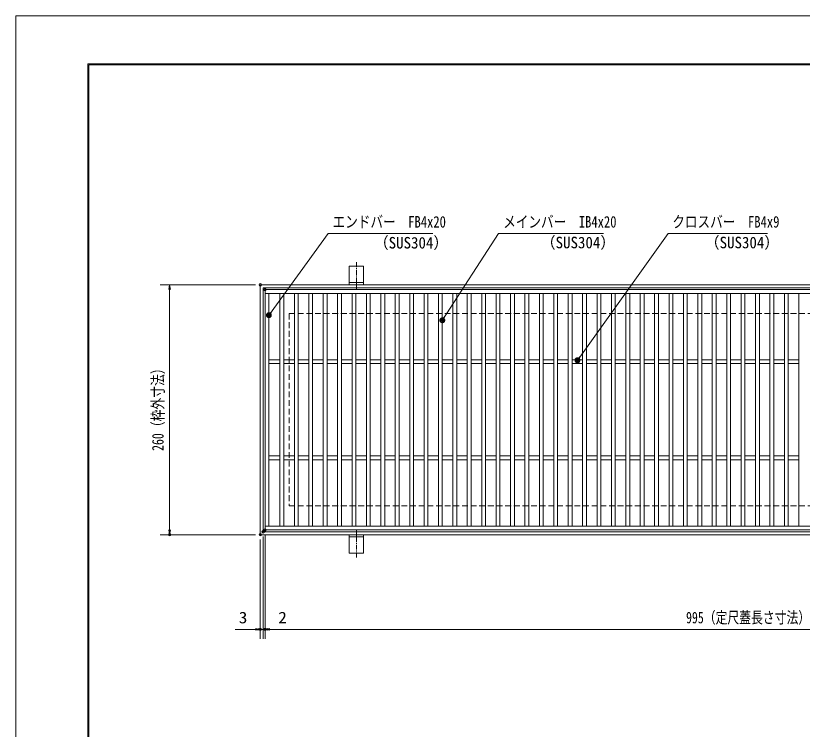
# Model space of a CAD drawing. Units: millimetres, scale not verified. Extents: x -1050 to 1050, y -742 to 742.
# Drawn here: x -1050 to -231, y 0 to 742 of the extents above; entities that cross this region are included whole.
import ezdxf
from ezdxf.enums import TextEntityAlignment as Align

# ---------------------------------------------------------------- set-up
doc = ezdxf.new("R2010")
doc.units = ezdxf.units.MM
doc.header["$LTSCALE"] = 5
doc.header["$PDMODE"] = 32
doc.header["$PDSIZE"] = 2.5
doc.linetypes.add('CHAIN1', pattern=[8, 5, -1, 1, -1])
doc.linetypes.add('DASHED1', pattern=[1.8, 1.2, -0.6])
for name, color, linetype, lineweight in [('0-0_7-図\u3000枠', 4, 'Continuous', 9), ('0-1_寸法注釈', 2, 'Continuous', 9), ('0-2_0', 2, 'Continuous', 9), ('0-3_DEFPOINTS', 134, 'Continuous', 9), ('0-4_アンカー', 7, 'Continuous', 9), ('0-5_枠', 7, 'Continuous', 9), ('0-6_蓋', 5, 'Continuous', 9), ('0-A_溝開口', 4, 'DASHED1', 9)]:
    doc.layers.add(name, color=color, linetype=linetype, lineweight=lineweight)
doc.styles.add('ＭＳ ゴシック', font='')
doc.styles.get('ＭＳ ゴシック').set_extended_font_data('MS Gothic')

# ---------------------------------------------------------------- blocks, each defined once
blk = doc.blocks.new('_OPEN')
at = {"layer": '0-2_0'}
blk.add_line((0, 0), (-5, 0), dxfattribs=at)
blk.add_lwpolyline([(-5, 0.833), (0, 0), (-5, -0.833)], dxfattribs=at)
blk = doc.blocks.new('A$C5D7C781A')
at = {"layer": '0-4_アンカー', "color": 6, "linetype": 'CHAIN1'}
blk.add_line((37.5, 140.11), (37.5, 0), dxfattribs=at)
at = {"layer": '0-4_アンカー'}
for p, q in [((0, 118.78), (0, 22.26)), ((0, 118.78), (75, 118.78)), ((75, 118.78), (75, 22.26)), ((75, 33.76), (0, 33.76)), ((0, 22.26), (75, 22.26))]:
    blk.add_line(p, q, dxfattribs=at)
blk = doc.blocks.new('_Dot')
at = {"layer": '0-2_0'}
for p, q in [((-2.5, 0), (-5, 0)), ((2.445, 0.5), (-2.445, 0.5)), ((1.997, 1.5), (-1.997, 1.5)), ((2.289, -0.995), (-2.289, -0.995)), ((1.499, -1.995), (-1.499, -1.995))]:
    blk.add_line(p, q, dxfattribs=at)
for points in [[(2.5, 0), (2.48, 0.313), (2.421, 0.622), (2.324, 0.92), (2.191, 1.204), (2.023, 1.469), (1.822, 1.711), (1.594, 1.926), (1.34, 2.111), (1.064, 2.262), (0.773, 2.378), (0.468, 2.456), (0.157, 2.495), (-0.157, 2.495), (-0.468, 2.456), (-0.773, 2.378), (-1.064, 2.262), (-1.34, 2.111), (-1.594, 1.926), (-1.822, 1.711), (-2.023, 1.469), (-2.191, 1.204), (-2.324, 0.92), (-2.421, 0.622), (-2.48, 0.313), (-2.5, 0), (0, 0)], [(-2.5, 0), (-2.48, -0.313), (-2.421, -0.622), (-2.324, -0.92), (-2.191, -1.204), (-2.023, -1.469), (-1.822, -1.711), (-1.594, -1.926), (-1.34, -2.111), (-1.064, -2.262), (-0.773, -2.378), (-0.468, -2.456), (-0.157, -2.495), (0.157, -2.495), (0.468, -2.456), (0.773, -2.378), (1.064, -2.262), (1.34, -2.111), (1.594, -1.926), (1.822, -1.711), (2.023, -1.469), (2.191, -1.204), (2.324, -0.92), (2.421, -0.622), (2.48, -0.313), (2.5, 0), (0, 0)]]:
    blk.add_lwpolyline(points, close=True, dxfattribs=at)

msp = doc.modelspace()

# ---------------------------------------------------------------- linework, layer by layer
at = {"layer": '0-0_7-図\u3000枠'}
for p, q in [((-975, -692.5), (-975, 692.5)), ((-973.75, -691.25), (-973.75, 691.25)), ((-973.75, 691.25), (998.75, 691.25))]:
    msp.add_line(p, q, dxfattribs=at)
msp.add_lwpolyline([(-975, 692.5), (1000, 692.5), (1000, -692.5)], dxfattribs=at)
at = {"layer": '0-1_寸法注釈'}
for p, q in [((-800.45, 462.475), (-899.809, 462.475)), ((-889.809, 457.475), (-889.809, 207.475)), ((-800.45, 202.475), (-899.809, 202.475)), ((-795.45, 197.475), (-795.45, 93.953)), ((-792.45, 200.475), (-792.45, 93.953)), ((-792.45, 200.475), (-792.45, 93.953)), ((-790.45, 202.475), (-790.45, 93.953)), ((-790.45, 202.475), (-790.45, 93.953)), ((-800.45, 103.953), (-821.563, 103.953)), ((-797.45, 103.953), (-802.45, 103.953)), ((-792.45, 103.953), (-795.45, 103.953)), ((-792.45, 103.953), (-790.45, 103.953)), ((-787.45, 103.953), (-782.45, 103.953)), ((-785.45, 103.953), (199.55, 103.953)), ((-785.45, 103.953), (-764.337, 103.953))]:
    msp.add_line(p, q, dxfattribs=at)
for points in [[(-615.707, 515.749), (-724.931, 515.749), (-785.857, 431.667)], [(-438.147, 515.749), (-547.371, 515.749), (-605.399, 426.411)], [(-267.513, 515.749), (-370.72, 515.749), (-464.681, 384.785)]]:
    msp.add_lwpolyline(points, dxfattribs=at)
at = {"layer": '0-3_DEFPOINTS'}
msp.add_lwpolyline([(-1050, -742.5), (-1050, 742.5), (1050, 742.5), (1050, -742.5)], close=True, dxfattribs=at)
for p in [(-795.45, 462.475), (-792.45, 205.475), (-790.45, 207.475), (-889.809, 202.475), (-795.45, 202.475), (-795.45, 202.475), (-795.45, 103.953), (-790.45, 103.953)]:
    msp.add_point(p, dxfattribs=at)
at = {"layer": '0-5_枠'}
for p, q in [((-795.45, 462.475), (409.55, 462.475)), ((-795.45, 462.475), (-795.45, 202.475)), ((-792.45, 459.475), (407.714, 459.475)), ((-792.45, 459.475), (-792.45, 205.475)), ((-792.45, 205.475), (411.386, 205.475)), ((-795.45, 202.475), (409.55, 202.475))]:
    msp.add_line(p, q, dxfattribs=at)
at = {"layer": '0-6_蓋'}
for p, q in [((204.55, 457.475), (-790.45, 457.475)), ((-790.45, 207.475), (-790.45, 457.475)), ((204.55, 453.475), (-790.45, 453.475)), ((-786.45, 211.475), (-786.45, 453.475)), ((-774.95, 453.475), (-774.95, 211.475)), ((-770.95, 453.475), (-770.95, 211.475)), ((-759.95, 453.475), (-759.95, 211.475)), ((-755.95, 453.475), (-755.95, 211.475)), ((-744.95, 453.475), (-744.95, 211.475)), ((-740.95, 453.475), (-740.95, 211.475)), ((-729.95, 453.475), (-729.95, 211.475)), ((-725.95, 453.475), (-725.95, 211.475)), ((-714.95, 453.475), (-714.95, 211.475)), ((-710.95, 453.475), (-710.95, 211.475)), ((-699.95, 453.475), (-699.95, 211.475)), ((-695.95, 453.475), (-695.95, 211.475)), ((-684.95, 453.475), (-684.95, 211.475)), ((-680.95, 453.475), (-680.95, 211.475)), ((-669.95, 453.475), (-669.95, 211.475)), ((-665.95, 453.475), (-665.95, 211.475)), ((-654.95, 453.475), (-654.95, 211.475)), ((-650.95, 453.475), (-650.95, 211.475)), ((-639.95, 453.475), (-639.95, 211.475)), ((-635.95, 453.475), (-635.95, 211.475)), ((-624.95, 453.475), (-624.95, 211.475)), ((-620.95, 453.475), (-620.95, 211.475)), ((-609.95, 453.475), (-609.95, 211.475)), ((-605.95, 453.475), (-605.95, 211.475)), ((-594.95, 453.475), (-594.95, 211.475)), ((-590.95, 453.475), (-590.95, 211.475)), ((-579.95, 453.475), (-579.95, 211.475)), ((-575.95, 453.475), (-575.95, 211.475)), ((-564.95, 453.475), (-564.95, 211.475)), ((-560.95, 453.475), (-560.95, 211.475)), ((-549.95, 453.475), (-549.95, 211.475)), ((-545.95, 453.475), (-545.95, 211.475)), ((-534.95, 453.475), (-534.95, 211.475)), ((-530.95, 453.475), (-530.95, 211.475)), ((-519.95, 453.475), (-519.95, 211.475)), ((-515.95, 453.475), (-515.95, 211.475)), ((-504.95, 453.475), (-504.95, 211.475)), ((-500.95, 453.475), (-500.95, 211.475)), ((-489.95, 453.475), (-489.95, 211.475)), ((-485.95, 453.475), (-485.95, 211.475)), ((-474.95, 453.475), (-474.95, 211.475)), ((-470.95, 453.475), (-470.95, 211.475)), ((-459.95, 453.475), (-459.95, 211.475)), ((-455.95, 453.475), (-455.95, 211.475)), ((-444.95, 453.475), (-444.95, 211.475)), ((-440.95, 453.475), (-440.95, 211.475)), ((-429.95, 453.475), (-429.95, 211.475)), ((-425.95, 453.475), (-425.95, 211.475)), ((-414.95, 453.475), (-414.95, 211.475)), ((-410.95, 453.475), (-410.95, 211.475)), ((-399.95, 453.475), (-399.95, 211.475)), ((-395.95, 453.475), (-395.95, 211.475)), ((-384.95, 453.475), (-384.95, 211.475)), ((-380.95, 453.475), (-380.95, 211.475)), ((-369.95, 453.475), (-369.95, 211.475)), ((-365.95, 453.475), (-365.95, 211.475)), ((-354.95, 453.475), (-354.95, 211.475)), ((-350.95, 453.475), (-350.95, 211.475)), ((-339.95, 453.475), (-339.95, 211.475)), ((-335.95, 453.475), (-335.95, 211.475)), ((-324.95, 453.475), (-324.95, 211.475)), ((-320.95, 453.475), (-320.95, 211.475)), ((-309.95, 453.475), (-309.95, 211.475)), ((-305.95, 453.475), (-305.95, 211.475)), ((-294.95, 453.475), (-294.95, 211.475)), ((-290.95, 453.475), (-290.95, 211.475)), ((-279.95, 453.475), (-279.95, 211.475)), ((-275.95, 453.475), (-275.95, 211.475)), ((-264.95, 453.475), (-264.95, 211.475)), ((-260.95, 453.475), (-260.95, 211.475)), ((-249.95, 453.475), (-249.95, 211.475)), ((-245.95, 453.475), (-245.95, 211.475)), ((-234.95, 453.475), (-234.95, 211.475)), ((-774.95, 384.475), (-786.45, 384.475)), ((-774.95, 380.475), (-786.45, 380.475)), ((-759.95, 384.475), (-770.95, 384.475)), ((-759.95, 380.475), (-770.95, 380.475)), ((-744.95, 384.475), (-755.95, 384.475)), ((-744.95, 380.475), (-755.95, 380.475)), ((-729.95, 384.475), (-740.95, 384.475)), ((-729.95, 380.475), (-740.95, 380.475)), ((-714.95, 384.475), (-725.95, 384.475)), ((-714.95, 380.475), (-725.95, 380.475)), ((-699.95, 384.475), (-710.95, 384.475)), ((-699.95, 380.475), (-710.95, 380.475)), ((-684.95, 384.475), (-695.95, 384.475)), ((-684.95, 380.475), (-695.95, 380.475)), ((-669.95, 384.475), (-680.95, 384.475)), ((-669.95, 380.475), (-680.95, 380.475)), ((-654.95, 384.475), (-665.95, 384.475)), ((-654.95, 380.475), (-665.95, 380.475)), ((-639.95, 384.475), (-650.95, 384.475)), ((-639.95, 380.475), (-650.95, 380.475)), ((-624.95, 384.475), (-635.95, 384.475)), ((-624.95, 380.475), (-635.95, 380.475)), ((-609.95, 384.475), (-620.95, 384.475)), ((-609.95, 380.475), (-620.95, 380.475)), ((-594.95, 384.475), (-605.95, 384.475)), ((-594.95, 380.475), (-605.95, 380.475)), ((-579.95, 384.475), (-590.95, 384.475)), ((-579.95, 380.475), (-590.95, 380.475)), ((-564.95, 384.475), (-575.95, 384.475)), ((-564.95, 380.475), (-575.95, 380.475)), ((-549.95, 384.475), (-560.95, 384.475)), ((-549.95, 380.475), (-560.95, 380.475)), ((-534.95, 384.475), (-545.95, 384.475)), ((-534.95, 380.475), (-545.95, 380.475)), ((-519.95, 384.475), (-530.95, 384.475)), ((-519.95, 380.475), (-530.95, 380.475)), ((-504.95, 384.475), (-515.95, 384.475)), ((-504.95, 380.475), (-515.95, 380.475)), ((-489.95, 384.475), (-500.95, 384.475)), ((-489.95, 380.475), (-500.95, 380.475)), ((-474.95, 384.475), (-485.95, 384.475)), ((-474.95, 380.475), (-485.95, 380.475)), ((-459.95, 384.475), (-470.95, 384.475)), ((-459.95, 380.475), (-470.95, 380.475)), ((-444.95, 384.475), (-455.95, 384.475)), ((-444.95, 380.475), (-455.95, 380.475)), ((-429.95, 384.475), (-440.95, 384.475)), ((-429.95, 380.475), (-440.95, 380.475)), ((-414.95, 384.475), (-425.95, 384.475)), ((-414.95, 380.475), (-425.95, 380.475)), ((-399.95, 384.475), (-410.95, 384.475)), ((-399.95, 380.475), (-410.95, 380.475)), ((-384.95, 384.475), (-395.95, 384.475)), ((-384.95, 380.475), (-395.95, 380.475)), ((-369.95, 384.475), (-380.95, 384.475)), ((-369.95, 380.475), (-380.95, 380.475)), ((-354.95, 384.475), (-365.95, 384.475)), ((-354.95, 380.475), (-365.95, 380.475)), ((-339.95, 384.475), (-350.95, 384.475)), ((-339.95, 380.475), (-350.95, 380.475)), ((-324.95, 384.475), (-335.95, 384.475)), ((-324.95, 380.475), (-335.95, 380.475)), ((-309.95, 384.475), (-320.95, 384.475)), ((-309.95, 380.475), (-320.95, 380.475)), ((-294.95, 384.475), (-305.95, 384.475)), ((-294.95, 380.475), (-305.95, 380.475)), ((-290.95, 384.475), (-279.95, 384.475)), ((-290.95, 380.475), (-279.95, 380.475)), ((-275.95, 384.475), (-264.95, 384.475)), ((-275.95, 380.475), (-264.95, 380.475)), ((-260.95, 384.475), (-249.95, 384.475)), ((-260.95, 380.475), (-249.95, 380.475)), ((-245.95, 384.475), (-234.95, 384.475)), ((-245.95, 380.475), (-234.95, 380.475)), ((-774.95, 284.475), (-786.45, 284.475)), ((-774.95, 280.475), (-786.45, 280.475)), ((-759.95, 284.475), (-770.95, 284.475)), ((-759.95, 280.475), (-770.95, 280.475)), ((-744.95, 284.475), (-755.95, 284.475)), ((-744.95, 280.475), (-755.95, 280.475)), ((-729.95, 284.475), (-740.95, 284.475)), ((-729.95, 280.475), (-740.95, 280.475)), ((-714.95, 284.475), (-725.95, 284.475)), ((-714.95, 280.475), (-725.95, 280.475)), ((-699.95, 284.475), (-710.95, 284.475)), ((-699.95, 280.475), (-710.95, 280.475)), ((-684.95, 284.475), (-695.95, 284.475)), ((-684.95, 280.475), (-695.95, 280.475)), ((-669.95, 284.475), (-680.95, 284.475)), ((-669.95, 280.475), (-680.95, 280.475)), ((-654.95, 284.475), (-665.95, 284.475)), ((-654.95, 280.475), (-665.95, 280.475)), ((-639.95, 284.475), (-650.95, 284.475)), ((-639.95, 280.475), (-650.95, 280.475)), ((-624.95, 284.475), (-635.95, 284.475)), ((-624.95, 280.475), (-635.95, 280.475)), ((-609.95, 284.475), (-620.95, 284.475)), ((-609.95, 280.475), (-620.95, 280.475)), ((-594.95, 284.475), (-605.95, 284.475)), ((-594.95, 280.475), (-605.95, 280.475)), ((-579.95, 284.475), (-590.95, 284.475)), ((-579.95, 280.475), (-590.95, 280.475)), ((-564.95, 284.475), (-575.95, 284.475)), ((-564.95, 280.475), (-575.95, 280.475)), ((-549.95, 284.475), (-560.95, 284.475)), ((-549.95, 280.475), (-560.95, 280.475)), ((-534.95, 284.475), (-545.95, 284.475)), ((-534.95, 280.475), (-545.95, 280.475)), ((-519.95, 284.475), (-530.95, 284.475)), ((-519.95, 280.475), (-530.95, 280.475)), ((-504.95, 284.475), (-515.95, 284.475)), ((-504.95, 280.475), (-515.95, 280.475)), ((-489.95, 284.475), (-500.95, 284.475)), ((-489.95, 280.475), (-500.95, 280.475)), ((-474.95, 284.475), (-485.95, 284.475)), ((-474.95, 280.475), (-485.95, 280.475)), ((-459.95, 284.475), (-470.95, 284.475)), ((-459.95, 280.475), (-470.95, 280.475)), ((-444.95, 284.475), (-455.95, 284.475)), ((-444.95, 280.475), (-455.95, 280.475)), ((-429.95, 284.475), (-440.95, 284.475)), ((-429.95, 280.475), (-440.95, 280.475)), ((-414.95, 284.475), (-425.95, 284.475)), ((-414.95, 280.475), (-425.95, 280.475)), ((-399.95, 284.475), (-410.95, 284.475)), ((-399.95, 280.475), (-410.95, 280.475)), ((-384.95, 284.475), (-395.95, 284.475)), ((-384.95, 280.475), (-395.95, 280.475)), ((-369.95, 284.475), (-380.95, 284.475)), ((-369.95, 280.475), (-380.95, 280.475)), ((-354.95, 284.475), (-365.95, 284.475)), ((-354.95, 280.475), (-365.95, 280.475)), ((-339.95, 284.475), (-350.95, 284.475)), ((-339.95, 280.475), (-350.95, 280.475)), ((-324.95, 284.475), (-335.95, 284.475)), ((-324.95, 280.475), (-335.95, 280.475)), ((-309.95, 284.475), (-320.95, 284.475)), ((-309.95, 280.475), (-320.95, 280.475)), ((-294.95, 284.475), (-305.95, 284.475)), ((-294.95, 280.475), (-305.95, 280.475)), ((-290.95, 284.475), (-279.95, 284.475)), ((-290.95, 280.475), (-279.95, 280.475)), ((-275.95, 284.475), (-264.95, 284.475)), ((-275.95, 280.475), (-264.95, 280.475)), ((-260.95, 284.475), (-249.95, 284.475)), ((-260.95, 280.475), (-249.95, 280.475)), ((-245.95, 284.475), (-234.95, 284.475)), ((-245.95, 280.475), (-234.95, 280.475)), ((-790.45, 211.475), (204.55, 211.475)), ((-790.45, 207.475), (204.55, 207.475))]:
    msp.add_line(p, q, dxfattribs=at)
at = {"layer": '0-6_蓋', "color": 7}
for p in [(-790.45, 457.475), (-790.45, 207.475)]:
    msp.add_point(p, dxfattribs=at)
at = {"layer": '0-A_溝開口'}
for p, q in [((-765.45, 432.475), (204.55, 432.475)), ((-765.45, 432.475), (-765.45, 232.475)), ((-765.45, 232.475), (204.55, 232.475))]:
    msp.add_line(p, q, dxfattribs=at)

# ---------------------------------------------------------------- block references
at = {"layer": '0-1_寸法注釈'}
for name, p, rotation in [('_OPEN', (-889.809, 462.475), 90), ('_Dot', (-786.45, 430.862), 233.62864), ('_Dot', (-605.95, 425.577), 236.54629), ('_Dot', (-465.268, 383.975), 234.05474), ('_OPEN', (-889.809, 202.475), 270), ('_OPEN', (-792.45, 103.953), 180), ('_OPEN', (-790.45, 103.953), 180), ('_OPEN', (-790.45, 103.953), 180)]:
    msp.add_blockref(name, p, dxfattribs=dict(at, rotation=rotation))
for p in [(-795.45, 103.953), (-792.45, 103.953)]:
    msp.add_blockref('_OPEN', p, dxfattribs=at)
at = {"layer": '0-4_アンカー', "xscale": 0.2, "yscale": 0.2}
msp.add_blockref('A$C5D7C781A', (-702.95, 458.023), dxfattribs=at)
at = {"layer": '0-4_アンカー', "xscale": -0.2, "yscale": 0.2, "rotation": 180}
msp.add_blockref('A$C5D7C781A', (-702.95, 206.927), dxfattribs=at)

# ---------------------------------------------------------------- texts
at = {"layer": '0-1_寸法注釈', "color": 7, "style": 'ＭＳ ゴシック'}
for s, height, width, p in [('エンドバー\u3000FB4x20', 12.02, 0.8, (-720.154, 518.436)), ('メインバー\u3000IB4x20', 12.02, 0.8, (-542.594, 518.436)), ('クロスバー\u3000FB4x9', 12.03, 0.8, (-366.554, 518.436)), ('（SUS304）', 12.02, 0.95, (-677.407, 496.644)), ('（SUS304）', 12.02, 0.95, (-503.663, 496.881)), ('（SUS304）', 12.02, 0.95, (-332.951, 496.881)), ('995（定尺蓋長さ寸法）', 12.03, 0.75, (-352.249, 106.64)), ('3', 12.02, 1.1, (-817.873, 106.64)), ('2', 12.02, 1.1, (-776.76, 106.64))]:
    msp.add_text(s, height=height, dxfattribs=dict(at, width=width)).set_placement(p, align=Align.BOTTOM_LEFT)
at = {"layer": '0-1_寸法注釈', "color": 7, "style": 'ＭＳ ゴシック', "width": 0.75}
msp.add_text('260（枠外寸法）', height=12.02, rotation=90, dxfattribs=at).set_placement((-892.496, 289.682), align=Align.BOTTOM_LEFT)

doc.saveas('drawing.dxf')
